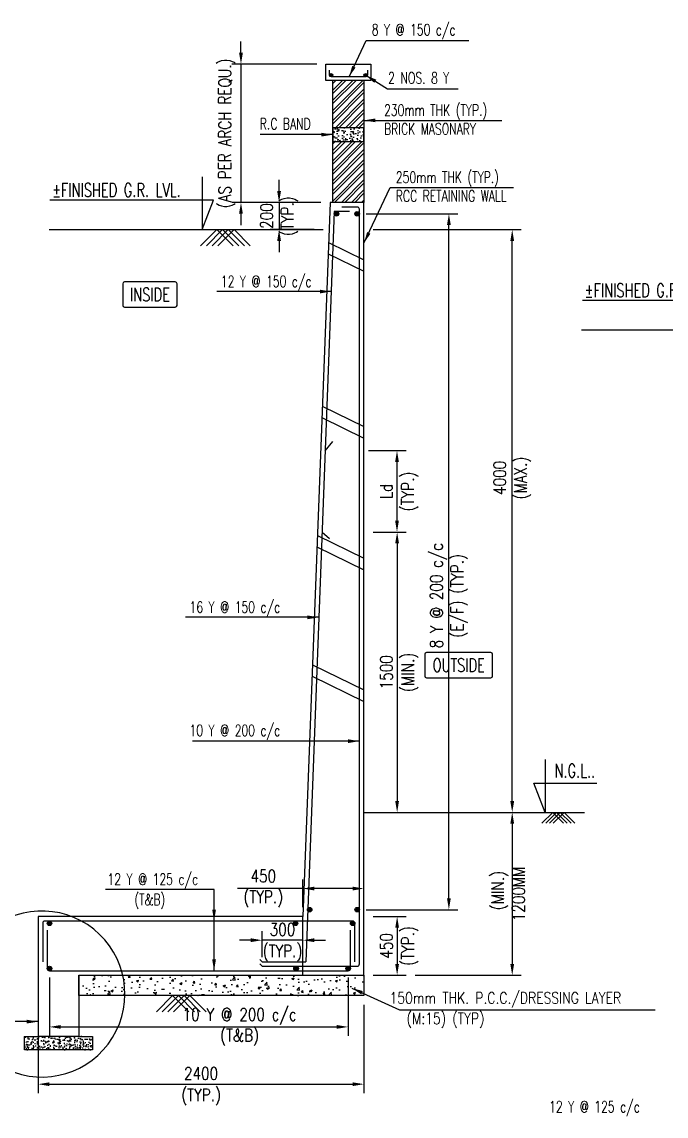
# Model space of a CAD drawing. Extents: x 455722 to 1142355, y -625363 to -272741.
# Drawn here: x 697074 to 711308, y -317476 to -293281 of the extents above; entities that cross this region are included whole.
import ezdxf
from ezdxf.enums import TextEntityAlignment as Align
from ezdxf.lldxf.tags import DXFTag

# ---------------------------------------------------------------- set-up
doc = ezdxf.new("R2010")
doc.units = 0
doc.header["$LTSCALE"] = 500
doc.header["$MEASUREMENT"] = 0
doc.layers.get('DEFPOINTS').update_dxf_attribs({"color": 4})
for name, color, linetype in [('NO. BEAM', 3, 'Continuous'), ('PCC', 7, 'Continuous'), ('S- PILE CAP', 4, 'Continuous'), ('S-COLUMN', 1, 'Continuous'), ('S-CONCRET LINE', 4, 'Continuous'), ('S-DIM-1', 5, 'Continuous'), ('S-FOOTING', 4, 'Continuous'), ('S-HATCH', 253, 'Continuous'), ('S-LEVEL SECTION', 3, 'Continuous'), ('S-PCC', 9, 'Continuous'), ('S-REINFORCEMENT', 6, 'Continuous'), ('S-RETAINING WALL', 6, 'Continuous'), ('S-TEXT', 2, 'Continuous'), ('S-TEXT-1', 4, 'Continuous'), ('TITLE', 4, 'Continuous')]:
    doc.layers.add(name, color=color, linetype=linetype)
doc.layers.add('RIDE-PROFILE', color=8, linetype='Continuous', lineweight=25)
doc.styles.add('ROMANS', font='r.shx', dxfattribs={"width": 0.8, "height": 275, "bigfont": 'bigfont.shx'})
tags = doc.linetypes.add('HIDDEN', pattern=[0.375, 0.25, -0.125]).pattern_tags.tags
tags[6:7] = [DXFTag(74, 4), DXFTag(75, 0), DXFTag(340, '0'), DXFTag(46, 1.0), DXFTag(50, 0.0), DXFTag(44, 0.0), DXFTag(45, 0.0)]
tags[4:5] = [DXFTag(74, 4), DXFTag(75, 0), DXFTag(340, '0'), DXFTag(46, 1.0), DXFTag(50, 0.0), DXFTag(44, 0.0), DXFTag(45, 0.0)]
doc.dimstyles.new('dim100', dxfattribs={"dimtxt": 250, "dimasz": 250, "dimexe": 200, "dimexo": 200, "dimgap": 100, "dimtad": 1, "dimdec": 0, "dimzin": 0, "dimdsep": 46, "dimtxsty": 'ROMANS', "dimcen": 0, "dimclrd": 5, "dimclre": 5, "dimclrt": 4, "dimadec": 0, "dimazin": 0, "dimtfac": 1, "dimtdec": 0, "dimtix": 1, "dimtofl": 0, "dimtmove": 2, "dimatfit": 3, "dimfxl": 0, "dimtolj": 1, "dimtzin": 0, "dimlwd": -1, "dimlwe": -1, "dimarcsym": 0})
doc.dimstyles.new('dim33.33', dxfattribs={"dimtxt": 250, "dimasz": 250, "dimexe": 200, "dimexo": 200, "dimgap": 100, "dimtad": 1, "dimdec": 0, "dimlfac": 0.333331, "dimzin": 0, "dimdsep": 46, "dimtxsty": 'ROMANS', "dimcen": 0, "dimclrd": 5, "dimclre": 5, "dimclrt": 4, "dimadec": 0, "dimazin": 0, "dimtfac": 1, "dimtdec": 0, "dimtix": 1, "dimtofl": 0, "dimtmove": 2, "dimatfit": 3, "dimfxl": 0, "dimtolj": 1, "dimtzin": 0, "dimlwd": -1, "dimlwe": -1, "dimarcsym": 0})

# ---------------------------------------------------------------- blocks, each defined once
blk = doc.blocks.new('*D278')
at = {"layer": 'DEFPOINTS', "color": 0}
for p in [(704482, -297524, 0), (706509, -297524), (704482, -312912, 0)]:
    blk.add_point(p, dxfattribs=at)
at = {"layer": 'S-DIM-1', "color": 5}
for p, q in [((704682, -297524), (706709, -297524)), ((704682, -312912), (706709, -312912))]:
    blk.add_line(p, q, dxfattribs=at)
at = {"layer": 'S-DIM-1', "color": 5, "lineweight": -3}
blk.add_line((706509, -312662), (706509, -297774), dxfattribs=at)
at = {"layer": 'S-DIM-1', "color": 5}
for points in [[(706467, -297774), (706550, -297774), (706509, -297524)], [(706467, -312662), (706550, -312662), (706509, -312912)]]:
    blk.add_solid(points, dxfattribs=at)
at = {"layer": 'S-DIM-1', "color": 4, "insert": (706509, -305969), "char_height": 275, "attachment_point": 5, "rotation": 90, "style": 'ROMANS'}
blk.add_mtext('\\A1;8 Y @ 200 c/c\\P(E/F) (TYP.)', dxfattribs=at)
blk = doc.blocks.new('*D279')
at = {"layer": 'DEFPOINTS', "color": 0}
for p in [(704632, -313062), (704632, -314362), (705365, -314362)]:
    blk.add_point(p, dxfattribs=at)
at = {"layer": 'S-DIM-1', "color": 5}
for p, q in [((704832, -313062), (705565, -313062)), ((704832, -314362), (705565, -314362))]:
    blk.add_line(p, q, dxfattribs=at)
at = {"layer": 'S-DIM-1', "color": 5, "lineweight": -3}
blk.add_line((705365, -313312), (705365, -314112), dxfattribs=at)
at = {"layer": 'S-DIM-1', "color": 5}
for points in [[(705323, -313312), (705406, -313312), (705365, -313062)], [(705323, -314112), (705406, -314112), (705365, -314362)]]:
    blk.add_solid(points, dxfattribs=at)
at = {"layer": 'S-DIM-1', "color": 4, "char_height": 275, "rotation": 90, "style": 'ROMANS'}
for s, insert, attachment_point in [('\\A1;(TYP.)}', (705465, -313712), 2), ('\\A1;{450', (705265, -313712), 8)]:
    blk.add_mtext(s, dxfattribs=dict(at, insert=insert, attachment_point=attachment_point))
blk = doc.blocks.new('*D280')
at = {"layer": 'DEFPOINTS', "color": 0}
for p in [(697682, -314212, -19), (704282, -314212, -19), (704282, -315504)]:
    blk.add_point(p, dxfattribs=at)
at = {"layer": 'S-DIM-1', "color": 5}
for p, q in [((697682, -314412), (697682, -315704)), ((704282, -314412), (704282, -315704)), ((697932, -315504), (704032, -315504))]:
    blk.add_line(p, q, dxfattribs=at)
for points in [[(697932, -315462), (697932, -315545), (697682, -315504)], [(704032, -315462), (704032, -315545), (704282, -315504)]]:
    blk.add_solid(points, dxfattribs=at)
at = {"layer": 'S-DIM-1', "color": 4, "insert": (701882, -315504), "char_height": 275, "attachment_point": 5, "style": 'ROMANS'}
blk.add_mtext('\\A1;10 Y @ 200 c/c\\P(T&B)', dxfattribs=at)
blk = doc.blocks.new('*D281')
at = {"layer": 'DEFPOINTS', "color": 0}
for p in [(697432, -314812, -19), (704632, -314812, -19), (704632, -316770)]:
    blk.add_point(p, dxfattribs=at)
at = {"layer": 'S-DIM-1', "color": 5}
for p, q in [((697432, -315012), (697432, -316970)), ((704632, -315012), (704632, -316970)), ((697682, -316770), (704382, -316770))]:
    blk.add_line(p, q, dxfattribs=at)
for points in [[(697682, -316729), (697682, -316812), (697432, -316770)], [(704382, -316729), (704382, -316812), (704632, -316770)]]:
    blk.add_solid(points, dxfattribs=at)
at = {"layer": 'S-DIM-1', "color": 4, "char_height": 275, "style": 'ROMANS'}
for s, insert, attachment_point in [('\\A1;2400', (701032, -316670), 8), ('\\A1;(TYP.)', (701032, -316870), 2)]:
    blk.add_mtext(s, dxfattribs=dict(at, insert=insert, attachment_point=attachment_point))
blk = doc.blocks.new('*D282')
at = {"layer": 'DEFPOINTS', "color": 0}
for p in [(704632, -297874, 0), (707908, -297874), (706412, -310762, 0)]:
    blk.add_point(p, dxfattribs=at)
at = {"layer": 'S-DIM-1', "color": 5}
for p, q in [((704832, -297874), (708108, -297874)), ((706612, -310762), (708108, -310762))]:
    blk.add_line(p, q, dxfattribs=at)
at = {"layer": 'S-DIM-1', "color": 5, "lineweight": -3}
blk.add_line((707908, -310512), (707908, -298124), dxfattribs=at)
at = {"layer": 'S-DIM-1', "color": 5}
for points in [[(707866, -298124), (707950, -298124), (707908, -297874)], [(707866, -310512), (707950, -310512), (707908, -310762)]]:
    blk.add_solid(points, dxfattribs=at)
at = {"layer": 'S-DIM-1', "color": 4, "insert": (707908, -303365), "char_height": 275, "attachment_point": 5, "rotation": 90, "style": 'ROMANS'}
blk.add_mtext('\\A1;{4000\\P(MAX.)}', dxfattribs=at)
blk = doc.blocks.new('*D283')
at = {"layer": 'DEFPOINTS', "color": 0}
for p in [(703882, -297274, -1), (702756, -297874), (703732, -297874, -1)]:
    blk.add_point(p, dxfattribs=at)
at = {"layer": 'S-DIM-1', "color": 5, "lineweight": -3}
for p, q in [((702756, -297024), (702756, -296774)), ((702756, -297274), (702756, -297874)), ((702756, -298124), (702756, -298374))]:
    blk.add_line(p, q, dxfattribs=at)
at = {"layer": 'S-DIM-1', "color": 5}
for p, q in [((703682, -297274), (702556, -297274)), ((703532, -297874), (702556, -297874))]:
    blk.add_line(p, q, dxfattribs=at)
for points in [[(702715, -297024), (702798, -297024), (702756, -297274)], [(702715, -298124), (702798, -298124), (702756, -297874)]]:
    blk.add_solid(points, dxfattribs=at)
at = {"layer": 'S-DIM-1', "color": 4, "insert": (702756, -297574), "char_height": 275, "attachment_point": 5, "rotation": 90, "style": 'ROMANS'}
blk.add_mtext('\\A1;200\\P(TYP.)', dxfattribs=at)
blk = doc.blocks.new('*D284')
at = {"layer": 'DEFPOINTS', "color": 0}
for p in [(703792, -294214), (701914, -297274), (703822, -297274)]:
    blk.add_point(p, dxfattribs=at)
at = {"layer": 'S-DIM-1', "color": 5, "lineweight": -3}
for p, q in [((701914, -293964), (701914, -293714)), ((701914, -294214), (701914, -297274)), ((701914, -297524), (701914, -297774))]:
    blk.add_line(p, q, dxfattribs=at)
at = {"layer": 'S-DIM-1', "color": 5}
for p, q in [((703592, -294214), (701714, -294214)), ((703622, -297274), (701714, -297274))]:
    blk.add_line(p, q, dxfattribs=at)
for points in [[(701872, -293964), (701956, -293964), (701914, -294214)], [(701872, -297524), (701956, -297524), (701914, -297274)]]:
    blk.add_solid(points, dxfattribs=at)
at = {"layer": 'S-DIM-1', "color": 4, "insert": (701604, -295744), "char_height": 275, "attachment_point": 5, "rotation": 90, "style": 'ROMANS'}
blk.add_mtext('\\A1;(AS PER ARCH REQU.)', dxfattribs=at)
blk = doc.blocks.new('*D285')
at = {"layer": 'DEFPOINTS', "color": 0}
for p in [(704532, -302762), (704632, -304562), (705362, -304562)]:
    blk.add_point(p, dxfattribs=at)
at = {"layer": 'S-DIM-1', "color": 5}
for p, q in [((704732, -302762), (705562, -302762)), ((704832, -304562), (705562, -304562))]:
    blk.add_line(p, q, dxfattribs=at)
at = {"layer": 'S-DIM-1', "color": 5, "lineweight": -3}
blk.add_line((705362, -303012), (705362, -304312), dxfattribs=at)
at = {"layer": 'S-DIM-1', "color": 5}
for points in [[(705320, -303012), (705404, -303012), (705362, -302762)], [(705320, -304312), (705404, -304312), (705362, -304562)]]:
    blk.add_solid(points, dxfattribs=at)
at = {"layer": 'S-DIM-1', "color": 4, "char_height": 275, "rotation": 90, "style": 'ROMANS'}
for s, insert, attachment_point in [('\\A1;(TYP.)', (705462, -303662), 2), ('\\A1;Ld', (705262, -303662), 8)]:
    blk.add_mtext(s, dxfattribs=dict(at, insert=insert, attachment_point=attachment_point))
blk = doc.blocks.new('*D286')
at = {"layer": 'DEFPOINTS', "color": 0}
for p in [(704632, -304562, 0), (704632, -310762), (705365, -310762)]:
    blk.add_point(p, dxfattribs=at)
at = {"layer": 'S-DIM-1', "color": 5}
for p, q in [((704832, -304562), (705565, -304562)), ((704832, -310762), (705565, -310762))]:
    blk.add_line(p, q, dxfattribs=at)
at = {"layer": 'S-DIM-1', "color": 5, "lineweight": -3}
blk.add_line((705365, -304812), (705365, -310512), dxfattribs=at)
at = {"layer": 'S-DIM-1', "color": 5}
for points in [[(705323, -304812), (705406, -304812), (705365, -304562)], [(705323, -310512), (705406, -310512), (705365, -310762)]]:
    blk.add_solid(points, dxfattribs=at)
at = {"layer": 'S-DIM-1', "color": 4, "char_height": 275, "rotation": 90, "style": 'ROMANS'}
for s, insert, attachment_point in [('\\A1;(MIN.)}', (705465, -307662), 2), ('\\A1;{1500', (705265, -307662), 8)]:
    blk.add_mtext(s, dxfattribs=dict(at, insert=insert, attachment_point=attachment_point))
blk = doc.blocks.new('*D287')
at = {"layer": 'DEFPOINTS', "color": 0}
for p in [(707141, -310762, 0), (705565, -314362, 0), (707908, -314362)]:
    blk.add_point(p, dxfattribs=at)
at = {"layer": 'S-DIM-1', "color": 5}
for p, q in [((707341, -310762), (708108, -310762)), ((705765, -314362), (708108, -314362))]:
    blk.add_line(p, q, dxfattribs=at)
at = {"layer": 'S-DIM-1', "color": 5, "lineweight": -3}
blk.add_line((707908, -311012), (707908, -314112), dxfattribs=at)
at = {"layer": 'S-DIM-1', "color": 5}
for points in [[(707866, -311012), (707950, -311012), (707908, -310762)], [(707866, -314112), (707950, -314112), (707908, -314362)]]:
    blk.add_solid(points, dxfattribs=at)
at = {"layer": 'S-DIM-1', "color": 4, "insert": (707818, -312562), "char_height": 275, "attachment_point": 5, "rotation": 90, "style": 'ROMANS'}
blk.add_mtext('\\A1; (MIN.)\\P1200MM ', dxfattribs=at)
blk = doc.blocks.new('*D362')
at = {"layer": 'DEFPOINTS', "color": 0}
for p in [(703282, -312444), (703282, -313053), (704632, -312971)]:
    blk.add_point(p, dxfattribs=at)
at = {"layer": 'S-DIM-1', "color": 5}
for p, q in [((703282, -312853), (703282, -312244)), ((704632, -312771), (704632, -312244))]:
    blk.add_line(p, q, dxfattribs=at)
at = {"layer": 'S-DIM-1', "color": 5, "lineweight": -3}
for p, q in [((703282, -312444), (701836, -312444)), ((704382, -312444), (703532, -312444))]:
    blk.add_line(p, q, dxfattribs=at)
at = {"layer": 'S-DIM-1', "color": 5}
for points in [[(703532, -312403), (703532, -312486), (703282, -312444)], [(704382, -312403), (704382, -312486), (704632, -312444)]]:
    blk.add_solid(points, dxfattribs=at)
at = {"layer": 'S-DIM-1', "color": 4, "insert": (702407, -312444), "char_height": 275, "attachment_point": 5, "style": 'ROMANS'}
blk.add_mtext('\\A1;450\\P(TYP.)', dxfattribs=at)
blk = doc.blocks.new('*D364')
at = {"layer": 'DEFPOINTS', "color": 0}
for p in [(702382, -313587), (703282, -314036), (702382, -314162)]:
    blk.add_point(p, dxfattribs=at)
at = {"layer": 'S-DIM-1', "color": 5}
for p, q in [((702382, -313962), (702382, -313387)), ((703282, -313836), (703282, -313387))]:
    blk.add_line(p, q, dxfattribs=at)
at = {"layer": 'S-DIM-1', "color": 5, "lineweight": -3}
for p, q in [((702132, -313587), (701882, -313587)), ((703282, -313587), (702382, -313587)), ((703532, -313587), (703782, -313587))]:
    blk.add_line(p, q, dxfattribs=at)
at = {"layer": 'S-DIM-1', "color": 5}
for points in [[(702132, -313545), (702132, -313628), (702382, -313587)], [(703532, -313545), (703532, -313628), (703282, -313587)]]:
    blk.add_solid(points, dxfattribs=at)
at = {"layer": 'S-DIM-1', "color": 4, "char_height": 275, "style": 'ROMANS'}
for s, insert, attachment_point in [('\\A1;300', (702832, -313487), 8), ('\\A1;(TYP.)', (702832, -313687), 2)]:
    blk.add_mtext(s, dxfattribs=dict(at, insert=insert, attachment_point=attachment_point))

msp = doc.modelspace()

# ---------------------------------------------------------------- hatches: boundary and pattern name
at = {"layer": 'PCC'}
h = msp.add_hatch(dxfattribs=at)
h.set_pattern_fill('AR-CONC', color=8, scale=22.5, angle=180, style=0)
h.set_pattern_definition([(130, (1022516.98, -395669.91), (-161.38354, -14.11923), [16.875, -185.625]), (185, (1022516.98, -395669.91), (31.21905, 169.24323), [13.5, -148.5]), (79.5486, (1022503.53, -395671.09), (-130.16461, 155.1239), [14.34154, -157.756975]), (133.8158, (1022516.98, -395624.91), (-240.12924, -37.24178), [25.3125, -278.4375]), (83.3644, (1022496.96, -395628.02), (-210.29911, 219.17652), [21.51231, -236.63542]), (188.8158, (1022516.98, -395624.91), (-210.29894, 219.17669), [20.25, -222.75]), (159, (1022494.48, -395636.16), (-134.304087, -90.58925), [16.875, -185.625]), (214, (1022494.48, -395636.16), (-54.74595, 163.15876), [13.5, -148.5]), (108.5486, (1022483.28, -395643.71), (-189.05009, 72.56936), [14.34154, -157.756975]), (142.5, (1022516.976, -395669.913), (-2.735967, 74.901117), [0, -146.7, 0, -150.75, 0, -149.0625]), (172.5, (1022516.976, -395669.91), (-59.190646, 88.742635), [0, -85.95, 0, -143.325, 0, -56.8125]), (212.5, (1022567.15, -395669.913), (-120.110048, -5.074846), [0, -56.25, 0, -175.5, 0, -232.875]), (222.5, (1022589.65, -395669.91), (-131.216888, 22.52362), [0, -73.125, 0, -116.55, 0, -165.375])])
h.paths.add_polyline_path([(698332.488, -315712.384), (698632.488, -315712.384), (698632.488, -316012.384), (697432.488, -316012.384), (697132.488, -316012.384), (697132.488, -315712.384), (697432.488, -315712.384)])
at = {"layer": 'S-HATCH'}
h = msp.add_hatch(dxfattribs=at)
h.set_pattern_fill('ANSI32', color=256, scale=420, style=0)
h.set_pattern_definition([(45, (-7987254.8, 103529.18), (-111.369318, 111.369318), []), (45, (-7987180.56, 103529.18), (-111.369318, 111.369318), [])])
h.paths.add_polyline_path([(703942.488, -295624.436), (704632.488, -295624.436), (704632.488, -294574.436), (703942.488, -294574.436)])
h.paths.add_polyline_path([(704632.488, -295924.436), (703942.488, -295924.436), (703942.488, -297274.436), (704632.488, -297274.436)])
at = {"layer": 'S-PCC', "linetype": 'ByBlock'}
h = msp.add_hatch(dxfattribs=at)
h.set_pattern_fill('AR-CONC,_O', color=256, scale=30)
h.set_pattern_definition([(50, (-17619458.97, 1114215.5), (215.1780548, -18.8256405), [22.5, -247.5]), (355, (-17619458.97, 1114215.5), (-41.6254, 225.65764), [18, -198]), (100.4514445, (-17619441.04, 1114213.93), (173.552654, 206.8319973), [19.1220576, -210.3426336]), (46.1842, (-17619458.97, 1114275.5), (320.1723992, -49.6557842), [33.75, -371.25]), (96.6356355, (-17619432.3, 1114271.36), (280.3985837, 292.23558), [28.6831026, -315.514128]), (351.184164, (-17619458.97, 1114275.5), (280.3985835, 292.23558), [27, -297.0000003]), (21, (-17619428.97, 1114260.5), (179.0721156, -120.7856672), [22.5, -247.5]), (326, (-17619428.97, 1114260.5), (72.9945996, 217.5450135), [18, -198]), (71.4514447, (-17619414.05, 1114250.43), (252.066713, 96.7593458), [19.122057, -210.3426336]), (37.5, (-17619458.97, 1114215.496), (3.6479566, 99.86815615), [0, -195.6, 0, -201, 0, -198.75]), (7.5, (-17619458.97, 1114215.5), (78.92086123, 118.32351356), [0, -114.6, 0, -191.1, 0, -75.75]), (327.5, (-17619525.87, 1114215.496), (160.14673085, -6.76646152), [0, -75, 0, -234, 0, -310.5]), (317.5, (-17619555.87, 1114215.5), (174.9558508, 30.0314947), [0, -97.5, 0, -155.4, 0, -220.5])])
h.paths.add_polyline_path([(704632.488, -295624.436), (703942.488, -295624.436), (703942.488, -295924.436), (704632.488, -295924.436)])
h = msp.add_hatch(dxfattribs=at)
h.set_pattern_fill('AR-CONC,_O', color=256, scale=66.666667)
h.set_pattern_definition([(50, (-16397574.94, 96964.84), (478.173455, -41.834757), [50, -550]), (355, (-16397574.94, 96964.84), (-92.500889, 501.461422), [40, -440]), (100.4514445, (-16397535.1, 96961.35), (385.672564, 459.626661), [42.493461, -467.428075]), (46.1842, (-16397574.94, 97098.17), (711.49422, -110.346187), [75, -825]), (96.6356355, (-16397515.65, 97089), (623.107964, 649.4124), [63.740228, -701.142507]), (351.184164, (-16397574.94, 97098.2), (623.107963, 649.4124), [60, -660]), (21, (-16397508.27, 97064.84), (397.938035, -268.412594), [50, -550]), (326, (-16397508.27, 97064.84), (162.210221, 483.433363), [40, -440]), (71.4514447, (-16397475.1, 97042.47), (560.148251, 215.020769), [42.49346, -467.428075]), (37.5, (-16397574.94, 96964.84), (8.1065702, 221.9292359), [0, -434.6666667, 0, -446.6666667, 0, -441.6666667]), (7.5, (-16397574.94, 96964.84), (175.3796916, 262.9411413), [0, -254.6666667, 0, -424.6666667, 0, -168.3333333]), (327.5, (-16397723.6, 96964.84), (355.8816241, -15.0365812), [0, -166.6666667, 0, -520, 0, -690]), (317.5, (-16397790.27, 96964.84), (388.7907796, 66.736655), [0, -216.6666667, 0, -345.3333333, 0, -490])])
h.paths.add_polyline_path([(698332.488, -314812.384), (698332.488, -314362.384), (704632.488, -314362.384), (704632.488, -314812.384)])

# ---------------------------------------------------------------- linework, layer by layer
at = {"color": 1}
msp.add_line((704632.488, -310762.384, -8.324), (709506.067, -310762.384, -8.324), dxfattribs=at)
at = {"layer": 'NO. BEAM', "color": 7}
for points, elevation in [([(700462.621, -299029.498), (699342.621, -299029.498, 0.414213562), (699302.621, -299069.498), (699302.621, -299549.498, 0.414213562), (699342.621, -299589.498), (700462.621, -299589.498, 0.414213562), (700502.621, -299549.498), (700502.621, -299069.498, 0.414213562)], -8.324), ([(707435.845, -307225.191), (706015.845, -307225.191, 0.414213562), (705975.845, -307265.191), (705975.845, -307745.191, 0.414213562), (706015.845, -307785.191), (707435.845, -307785.191, 0.414213562), (707475.845, -307745.191), (707475.845, -307265.191, 0.414213562)], 20.933)]:
    msp.add_lwpolyline(points, format="xyb", close=True, dxfattribs=dict(at, elevation=elevation))
at = {"layer": 'PCC', "color": 8, "elevation": -8.324}
msp.add_lwpolyline([(698332.488, -315712.384), (698632.488, -315712.384), (698632.488, -316012.384), (697432.488, -316012.384), (697132.488, -316012.384), (697132.488, -315712.384), (697432.488, -315712.384)], dxfattribs=at)
at = {"layer": 'RIDE-PROFILE', "color": 2, "linetype": 'HIDDEN', "ltscale": 1000}
for p, q in [((703851.661, -298159.337, -9.124), (704632.488, -298541.779, -9.124)), ((703842.93, -298409.96, -9.124), (704632.488, -298796.679, -9.124)), ((703711.315, -301778.545, -9.124), (704632.488, -302229.727, -9.124)), ((703701.805, -302028.786, -9.124), (704632.488, -302484.626, -9.124)), ((703602.669, -304637.383, -9.124), (704632.488, -305141.779, -9.124)), ((703593.159, -304887.624, -9.124), (704632.488, -305396.679, -9.124)), ((703494.022, -307496.221, -7.524), (704632.488, -308053.831, -7.524)), ((703484.512, -307746.462, -7.524), (704632.488, -308308.731, -7.524))]:
    msp.add_line(p, q, dxfattribs=at)
at = {"layer": 'S- PILE CAP', "color": 8, "linetype": 'HIDDEN', "ltscale": 1500}
msp.add_line((703282.488, -314362.384, -8.324), (703282.488, -313062.384, -8.324), dxfattribs=at)
at = {"layer": 'S-COLUMN', "color": 4, "elevation": -8.324}
for points in [[(703942.488, -297274.436), (703942.488, -294574.436)], [(704632.488, -294574.436), (704632.488, -297274.436)]]:
    msp.add_lwpolyline(points, dxfattribs=at)
at = {"layer": 'S-CONCRET LINE', "elevation": -8.324}
msp.add_lwpolyline([(703792.488, -294574.436), (703792.488, -294214.436), (704782.488, -294214.436), (704782.488, -294574.436)], close=True, dxfattribs=at)
at = {"layer": 'S-FOOTING'}
for p, q in [((697432.488, -314362.384, -8.324), (697432.488, -315712.384, -8.324)), ((698332.488, -314362.384, -8.324), (698332.488, -315712.384, -8.324)), ((698332.488, -315712.384, -8.324), (697432.488, -315712.384, -8.324))]:
    msp.add_line(p, q, dxfattribs=at)
at = {"layer": 'S-FOOTING', "elevation": -8.324}
for points in [[(703282.488, -313062.384), (697432.488, -313062.384), (697432.488, -314362.384)], [(698332.488, -314362.384), (704632.488, -314362.384)]]:
    msp.add_lwpolyline(points, dxfattribs=at)
at = {"layer": 'S-LEVEL SECTION'}
for p, q in [((697673.315, -297874.436, -8.324), (703732.488, -297874.436, -8.324)), ((709439.33, -300092.144, -8.324), (715198.503, -300092.144, -8.324))]:
    msp.add_line(p, q, dxfattribs=at)
at = {"layer": 'S-LEVEL SECTION', "elevation": -8.324}
for points in [[(701053.835, -296704.036), (701053.835, -297874.436), (701303.835, -297224.436), (697693.206, -297224.436)], [(712819.85, -298921.745), (712819.85, -300092.144), (713069.85, -299442.144), (709459.221, -299442.144)], [(708632.917, -309591.984), (708632.917, -310762.384), (708382.917, -310112.384), (709776.648, -310112.384)]]:
    msp.add_lwpolyline(points, dxfattribs=at)
at = {"layer": 'S-PCC', "elevation": -8.324}
for points in [[(704632.488, -295624.436), (703942.488, -295624.436), (703942.488, -295924.436), (704632.488, -295924.436)], [(698332.488, -314812.384), (698332.488, -314362.384), (704632.488, -314362.384), (704632.488, -314812.384)]]:
    msp.add_lwpolyline(points, close=True, dxfattribs=at)
for points in [[(701023.563, -298232.409), (701381.536, -297874.436), (701739.508, -298232.409)], [(701150.125, -298232.409), (701508.098, -297874.436), (701866.071, -298232.409)], [(701276.688, -298232.409), (701634.661, -297874.436), (701992.633, -298232.409)], [(701403.25, -298232.409), (701761.223, -297874.436), (702119.196, -298232.409)], [(709040.425, -311001.032), (708801.777, -310762.384), (708563.128, -311001.032)], [(709124.8, -311001.032), (708886.152, -310762.384), (708647.503, -311001.032)], [(709209.175, -311001.032), (708970.527, -310762.384), (708731.878, -311001.032)], [(709293.55, -311001.032), (709054.902, -310762.384), (708816.253, -311001.032)], [(700762.199, -315170.356), (700404.226, -314812.384), (700046.253, -315170.356)], [(700888.761, -315170.356), (700530.788, -314812.384), (700172.816, -315170.356)], [(701015.324, -315170.356), (700657.351, -314812.384), (700299.378, -315170.356)], [(701141.886, -315170.356), (700783.913, -314812.384), (700425.941, -315170.356)]]:
    msp.add_lwpolyline(points, dxfattribs=at)
at = {"layer": 'S-REINFORCEMENT', "color": 5, "ltscale": 10}
for p, q in [((703974.959, -297474.436, -8.324), (703344.556, -314062.384, -8.324)), ((704315.323, -297474.436, -8.324), (703974.959, -297474.436, -8.324))]:
    msp.add_line(p, q, dxfattribs=at)
at = {"layer": 'S-REINFORCEMENT', "color": 5, "elevation": -8.324}
msp.add_lwpolyline([(704707.488, -294349.436), (704707.488, -294461.936, -0.414213562), (704669.988, -294499.436), (703904.988, -294499.436, -0.414213562), (703867.488, -294461.936), (703867.488, -294349.436)], format="xyb", dxfattribs=at)
at = {"layer": 'S-REINFORCEMENT', "color": 5, "const_width": 37.5, "elevation": -8.324}
for points in [[(703886.238, -294461.936, 1), (703923.738, -294461.936, 1)], [(704688.738, -294461.936, -1), (704651.238, -294461.936, -1)]]:
    msp.add_lwpolyline(points, format="xyb", close=True, dxfattribs=at)
at = {"layer": 'S-REINFORCEMENT', "color": 5, "ltscale": 10, "elevation": -8.324}
for points in [[(702332.488, -314112.384), (702382.488, -314162.384), (704482.488, -314162.384, 0.414213562), (704532.488, -314112.384), (704532.488, -297424.436, 0.414213562), (704482.488, -297374.436), (704142.488, -297374.436)], [(704432.488, -314062.384), (704432.488, -313212.384, 0.414213562), (704382.488, -313162.384), (697582.488, -313162.384, 0.414213562), (697532.488, -313212.384), (697532.488, -314062.384)], [(697632.488, -313362.384), (697632.488, -314212.384, 0.414213562), (697682.488, -314262.384), (704282.488, -314262.384, 0.414213562), (704332.488, -314212.384), (704332.488, -313362.384)]]:
    msp.add_lwpolyline(points, format="xyb", dxfattribs=at)
at = {"layer": 'S-REINFORCEMENT', "color": 5, "ltscale": 10, "const_width": 50, "elevation": -8.324}
for points in [[(703998.757, -297524.436, 1), (704048.757, -297524.436, 1)], [(704457.488, -297524.436, 1), (704507.488, -297524.436, 1)], [(703407.488, -312912.382, 1), (703457.488, -312912.382, 1)], [(704457.488, -312912.382, 1), (704507.488, -312912.382, 1)], [(697707.488, -313212.384, 1), (697657.488, -313212.384, 1)], [(703145.638, -313212.384, 1), (703095.638, -313212.384, 1)], [(704357.488, -313212.384, -1), (704407.488, -313212.384, -1)], [(697707.488, -314212.384, -1), (697657.488, -314212.384, -1)], [(703157.086, -314212.384, -1), (703107.086, -314212.384, -1)], [(704307.488, -314212.384, -1), (704257.488, -314212.384, -1)]]:
    msp.add_lwpolyline(points, format="xyb", close=True, dxfattribs=at)
at = {"layer": 'S-REINFORCEMENT', "color": 5, "ltscale": 10, "elevation": -8.324}
for points in [[(703773.741, -302769.137), (703943.057, -302562.606)], [(703705.591, -304562.384), (703871.68, -304707.649)], [(702332.488, -314012.384), (702382.488, -314062.384), (703344.556, -314062.384)]]:
    msp.add_lwpolyline(points, dxfattribs=at)
at = {"layer": 'S-REINFORCEMENT', "color": 5}
for centre in [(703904.988, -294461.936, -8.324), (704669.988, -294461.936, -8.324)]:
    msp.add_circle(centre, 37.5, dxfattribs=at)
at = {"layer": 'S-REINFORCEMENT', "color": 5, "ltscale": 10}
for centre in [(704023.757, -297524.436, -8.324), (704482.488, -297524.436, -8.324), (703432.488, -312912.382, -8.324), (704482.488, -312912.382, -8.324), (697682.488, -313212.384, -8.324), (703120.638, -313212.384, -8.324), (704382.488, -313212.384, -8.324), (697682.488, -314212.384, -8.324), (703132.086, -314212.384, -8.324), (704282.488, -314212.384, -8.324)]:
    msp.add_circle(centre, 50, dxfattribs=at)
at = {"layer": 'S-RETAINING WALL', "color": 4}
for p, q in [((703882.488, -297274.436, -8.324), (703282.488, -313062.384, -8.324)), ((704632.488, -297274.436, -8.324), (703882.488, -297274.436, -8.324))]:
    msp.add_line(p, q, dxfattribs=at)
at = {"layer": 'S-RETAINING WALL', "color": 4, "elevation": -8.324}
msp.add_lwpolyline([(704632.488, -314362.384), (704632.488, -297274.436)], dxfattribs=at)
at = {"layer": 'S-TEXT', "color": 2, "ltscale": 11}
msp.add_arc((697514.639, -314776.828, -8.324), 1835.17, 245.2363728, 217.472373, dxfattribs=at)

# ---------------------------------------------------------------- texts
at = {"layer": 'S-LEVEL SECTION', "style": 'ROMANS', "width": 0.7}
for s, p in [('%%PFINISHED G.R. LVL.', (697739.969, -296999.436, -8.324)), ('%%PFINISHED G.R. LVL.', (709505.984, -299217.144, -8.324)), ('N.G.L..', (708842.384, -309837.971, 20.933))]:
    msp.add_text(s, height=300, dxfattribs=at).set_placement(p, align=Align.MIDDLE_LEFT)
at = {"layer": 'S-TEXT-1', "style": 'ROMANS'}
for s, width, p in [('8 Y @ 150 c/c', 0.7, (704802.988, -293453.681, -8.324)), ('2 NOS. 8 Y', 0.7, (705167.822, -294519.565, -8.324)), ('230mm THK (TYP.)', 0.7, (705075.822, -295233.934, -8.324)), ('R.C BAND', 0.7, (702330.26, -295534.436, -8.324)), ('BRICK MASONARY', 0.7, (705075.822, -295648.22, -8.324)), ('250mm THK (TYP.)', 0.7, (705335.79, -296716.202, -8.324)), ('RCC RETAINING WALL', 0.7, (705335.79, -297130.487, -8.324)), ('12 Y @ 150 c/c', 0.7, (701470.529, -299018.754, -8.324)), ('16 Y @ 150 c/c', 0.7, (700777.265, -306221.935, -8.324)), ('10 Y @ 200 c/c', 0.7, (700777.265, -308948.491, -8.324)), ('12 Y @ 125 c/c', 0.7, (698964.338, -312238.194, -8.324)), ('(T&B)', 0.7, (699559.496, -312688.194, -8.324)), ('150mm THK. P.C.C./DRESSING LAYER', 0.8, (705198.403, -314862.815, 181.263)), ('(M:15) (TYP)', 0.8, (705574.16, -315317.669, 181.263)), ('12 Y @ 125 c/c', 0.7, (708723.729, -317267.954, -8.324))]:
    msp.add_text(s, height=250, dxfattribs=dict(at, width=width)).set_placement(p, align=Align.MIDDLE_LEFT)
at = {"layer": 'TITLE', "color": 2, "style": 'ROMANS', "width": 0.7}
for s, p in [('INSIDE', (699902.621, -299309.498, -8.324)), ('OUTSIDE', (706725.845, -307505.191, 20.933))]:
    msp.add_text(s, height=300, dxfattribs=at).set_placement(p, align=Align.MIDDLE_CENTER)

# ---------------------------------------------------------------- dimensions: what is measured, and where the dimension line sits
at = {"layer": 'S-DIM-1'}
for base, p1, p2, angle, text, override, picture, middle in [((701913.988, -297274.436, -8.324), (703792.488, -294214.436, -8.324), (703822.488, -297274.436, -8.324), 90, '(AS PER ARCH REQU.)', {"dimtofl": 1, "dimtmove": 0, "dimlwd": 65533}, '*D284', (701604.464, -295744.436, -8.324)), ((705362.166, -304562.384, -8.324), (704532.488, -302762.384, -8.324), (704632.488, -304562.384, -8.324), 90, 'Ld\\X(TYP.)', {"dimtxt": 250, "dimasz": 250, "dimtofl": 1, "dimtmove": 0, "dimlwd": 65533}, '*D285', (705362.166, -303662.384, -8.324)), ((705364.804, -310762.384, -8.324), (704632.488, -304562.384, -8.324), (704632.488, -310762.384, -8.324), 90, '{1500\\X(MIN.)}', {"dimtxt": 250, "dimasz": 250, "dimtxsty": 'ROMANS', "dimtofl": 1, "dimtmove": 0, "dimlwd": 65533}, '*D286', (705364.804, -307662.384, -8.324)), ((705364.804, -314362.384, -8.324), (704632.488, -313062.384, -8.324), (704632.488, -314362.384, -8.324), 90, '{450\\X(TYP.)}', {"dimtxt": 250, "dimasz": 250, "dimtxsty": 'ROMANS', "dimtofl": 1, "dimtmove": 0, "dimlwd": 65533}, '*D279', (705364.804, -313712.384, -8.324)), ((702382.488, -313586.728, -8.324), (703282.488, -314035.58, -8.324), (702382.488, -314162.384, -8.324), 180, '<>\\X(TYP.)', {"dimtxt": 250, "dimasz": 250, "dimtofl": 1, "dimtmove": 0, "dimlwd": 65533}, '*D364', (702832.488, -313586.728, -8.324))]:
    dim = msp.add_linear_dim(base=base, p1=p1, p2=p2, angle=angle, text=text, dimstyle='dim33.33', override=override, dxfattribs=at)
    dim.commit()
    dim.dimension.update_dxf_attribs({"geometry": picture, "text_midpoint": middle})
for base, p1, p2, angle, text, override, picture, middle in [((702756.37, -297874.436, -7.071), (703882.488, -297274.436, -8.324), (703732.488, -297874.436, -8.324), 90, '<>\\X(TYP.)', {"dimtofl": 1, "dimtmove": 0, "dimlwd": 65533}, '*D283', (702756.37, -297574.436, -7.071)), ((706508.806, -297524.436, -8.324), (704482.488, -312912.382, -8.324), (704482.488, -297524.436, -8.324), 90, '8 Y @ 200 c/c\\X(E/F) (TYP.)', {"dimtxt": 250, "dimasz": 250, "dimtofl": 1, "dimtmove": 0, "dimlwd": 65533}, '*D278', (706508.806, -305968.503, -8.324)), ((707907.849, -297874.436, -8.324), (706411.726, -310762.384, -8.324), (704632.488, -297874.436, -8.324), 270, '{4000\\X(MAX.)}', {"dimtxt": 250, "dimasz": 250, "dimtxsty": 'ROMANS', "dimtofl": 1, "dimtmove": 0, "dimlwd": 65533}, '*D282', (707907.849, -303364.631, -8.324)), ((707907.849, -314362.384, -8.324), (707140.731, -310762.384, -8.324), (705564.804, -314362.384, -8.324), 90, ' (MIN.)\\P<>MM ', {"dimtxsty": 'ROMANS', "dimtofl": 1, "dimtmove": 1, "dimlwd": 65533}, '*D287', (708310.909, -312562.384, -8.324)), ((703282.488, -312444.295, -8.324), (704632.488, -312970.803, -8.324), (703282.488, -313053.225, -8.324), 180, '<>\\X(TYP.)', {"dimtxt": 250, "dimasz": 250, "dimtofl": 1, "dimtmove": 0, "dimlwd": 65533}, '*D362', (702407.488, -312444.295, -8.324))]:
    dim = msp.add_linear_dim(base=base, p1=p1, p2=p2, angle=angle, text=text, dimstyle='dim33.33', override=override, dxfattribs=at)
    dim.commit()
    dim.dimension.update_dxf_attribs({"geometry": picture, "text_midpoint": middle, "dimtype": 160})
dim = msp.add_linear_dim(base=(704282.488, -315503.677, 11.093), p1=(697682.488, -314212.384, -8.324), p2=(704282.488, -314212.384, -8.324), text='10 Y @ 200 c/c\\X(T&B)', dimstyle='dim33.33', override={"dimtxt": 250, "dimasz": 250, "dimtmove": 0}, dxfattribs=at)
dim.commit()
dim.dimension.update_dxf_attribs({"geometry": '*D280', "text_midpoint": (701882.488, -315503.677, 11.093), "dimtype": 160})
dim = msp.add_linear_dim(base=(704632.488, -316770.246, 11.093), p1=(697432.488, -314812.384, -8.324), p2=(704632.488, -314812.384, -8.324), text='<>\\X(TYP.)', dimstyle='dim33.33', override={"dimtxt": 250, "dimasz": 250, "dimtmove": 0}, dxfattribs=at)
dim.commit()
dim.dimension.update_dxf_attribs({"geometry": '*D281', "text_midpoint": (701032.488, -316770.246, 11.093)})

# ---------------------------------------------------------------- leaders
for points, override in [([(701320.01, -313162.384, -8.324), (701320.01, -312463.194, -8.324), (698919.262, -312463.194, -8.324)], {"dimtad": 0, "dimarcsym": 1}), ([(701320.01, -314262.384, -8.324), (701320.01, -312463.194, -8.324), (698919.262, -312463.194, -8.324)], {"dimgap": 100, "dimtad": 0, "dimarcsym": 1})]:
    msp.add_leader(points, dimstyle='dim100', override=override)
for points, dimstyle in [([(704301.988, -294499.436, -8.324), (704682.988, -293693.681, -8.324), (706948.558, -293693.681, -8.324)], 'dim33.33'), ([(704669.988, -294461.936, -8.324), (705149.058, -294759.565, -8.324), (706716.428, -294759.565, -8.324)], 'dim33.33'), ([(704632.488, -295458.934, -8.324), (707678.684, -295458.934, -8.324)], 'dim100'), ([(703942.488, -295774.436, -8.324), (702339.988, -295774.436, -8.324)], 'dim33.33'), ([(704632.488, -298172.627, -8.324), (705207.754, -296941.202, -8.324), (707938.652, -296941.202, -8.324)], 'dim100'), ([(703907.719, -299243.754, -8.324), (701381.957, -299243.754, -8.324)], 'dim100'), ([(703633.971, -306446.935, -8.324), (700688.693, -306446.935, -8.324)], 'dim100'), ([(704532.488, -309185.706, -8.324), (700841.612, -309185.706, -8.324)], 'dim100'), ([(704361.988, -314643.927, -8.324), (705418.488, -315129.384, -8.324), (711063.547, -315129.384, -8.324)], 'dim100')]:
    msp.add_leader(points, dimstyle=dimstyle, dxfattribs=at)
at = {"layer": 'S-TEXT-1', "ltscale": 0.3}
msp.add_leader([(697432.488, -315387.146, -8.324), (694796.31, -315387.146, -8.324)], dimstyle='dim33.33', override={"dimgap": 100, "dimtad": 0, "dimarcsym": 1}, dxfattribs=at)

doc.saveas('drawing.dxf')
